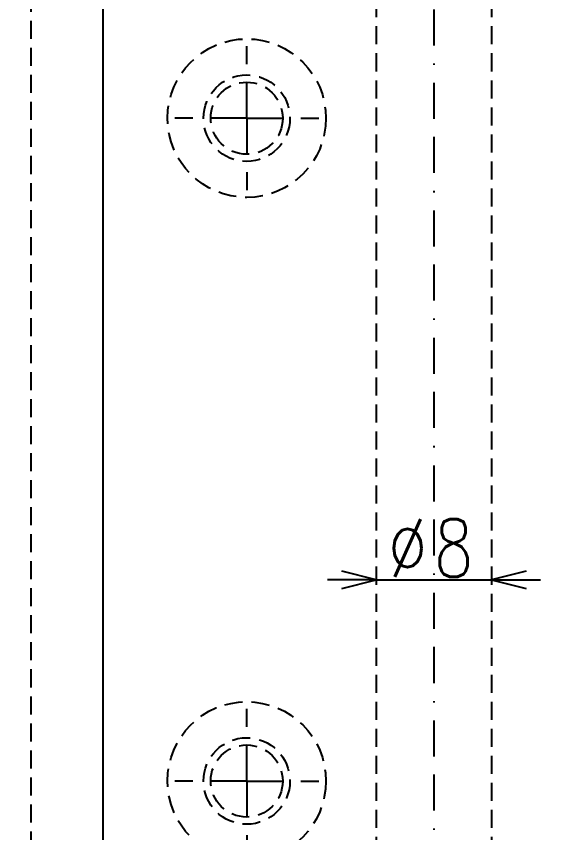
# Model space of a CAD drawing. Extents: x -430 to 437, y -440 to 538.
# Drawn here: x 140.3 to 177.4, y -135.2 to -78.5 of the extents above; entities that cross this region are included whole.
import ezdxf

# ---------------------------------------------------------------- set-up
doc = ezdxf.new("R2010")
doc.units = 0
doc.linetypes.add('BORDER', pattern=[8.75, 2.5, -1.25, 2.5, -1.25, 0, -1.25])
doc.linetypes.add('HIDDEN', pattern=[1.875, 1.25, -0.625])
for name, color, linetype in [('1', 7, 'CONTINUOUS'), ('11', 7, 'CONTINUOUS'), ('2', 7, 'CONTINUOUS')]:
    doc.layers.add(name, color=color, linetype=linetype)
doc.styles.add('EXCESS_STANDARD', font='txt', dxfattribs={"height": 0.2, "bigfont": 'BIGFONT'})
doc.dimstyles.new('ISO-25', dxfattribs={"dimtxt": 4, "dimasz": 2.4, "dimexe": 0.18, "dimexo": 0.3, "dimgap": 0.2, "dimtad": 1, "dimtih": 1, "dimtoh": 1, "dimzin": 12, "dimcen": 0.09, "dimazin": 3, "dimtfac": 0.5, "dimtofl": 0, "dimtmove": 0, "dimatfit": 3})

# ---------------------------------------------------------------- blocks, each defined once
blk = doc.blocks.new('*D5')
at = {"layer": '1', "color": 50, "linetype": 'CONTINUOUS'}
for p, q in [((165.332, -117.636), (162.932, -117.036)), ((175.732, -117.036), (173.332, -117.636)), ((165.332, -117.636), (161.932, -117.636)), ((162.932, -118.236), (165.332, -117.636)), ((165.332, -117.636), (173.332, -117.636)), ((173.332, -117.636), (175.732, -118.236)), ((173.332, -117.636), (176.732, -117.636))]:
    blk.add_line(p, q, dxfattribs=at)
at = {"layer": '1', "color": 7, "linetype": 'CONTINUOUS', "style": 'EXCESS_STANDARD', "width": 0.8}
for s, p in [('%%c', (166.132, -117.436)), ('8', (169.332, -117.436))]:
    blk.add_text(s, height=4, dxfattribs=at).set_placement(p)
blk = doc.blocks.new('*D45')
at = {"layer": '1', "color": 50, "linetype": 'CONTINUOUS'}
for p, q in [((45.472, -28.002), (46.072, -25.602)), ((181.032, -25.602), (45.572, -25.602)), ((46.072, -25.602), (46.672, -28.002)), ((46.072, -190.602), (46.072, -25.602)), ((46.072, -190.602), (45.472, -188.202)), ((46.672, -188.202), (46.072, -190.602)), ((64.032, -190.602), (45.572, -190.602))]:
    blk.add_line(p, q, dxfattribs=at)
at = {"layer": '1', "color": 7, "linetype": 'CONTINUOUS', "style": 'EXCESS_STANDARD', "width": 0.8}
blk.add_text('165', height=4, rotation=90, dxfattribs=at).set_placement((45.872, -112.902))

msp = doc.modelspace()

# ---------------------------------------------------------------- linework, layer by layer
at = {"layer": '1', "color": 7, "linetype": 'HIDDEN'}
msp.add_line((141.3318, 7.3982), (141.3318, -388.6018), dxfattribs=at)
at = {"layer": '1', "color": 7, "linetype": 'CONTINUOUS'}
for p, q in [((146.3318, -59.6018), (146.3318, -189.6018)), ((146.3318, -59.8509), (146.3318, -190.6018))]:
    msp.add_line(p, q, dxfattribs=at)
at = {"layer": '1', "color": 2, "linetype": 'HIDDEN'}
for centre in [(156.3318, -85.6018), (156.3318, -131.6018)]:
    msp.add_circle(centre, 5.5, dxfattribs=at)
at = {"layer": '11', "color": 141, "linetype": 'BORDER'}
msp.add_line((169.3318, -56.6018), (169.3318, -168.6534), dxfattribs=at)
at = {"layer": '11', "color": 141, "linetype": 'HIDDEN'}
for p, q in [((165.3318, -73.6018), (165.3318, -171.6534)), ((173.3318, -73.6018), (173.3318, -171.5143))]:
    msp.add_line(p, q, dxfattribs=at)
at = {"layer": '2', "color": 141, "linetype": 'BORDER'}
for p, q in [((156.3318, -85.6018), (156.3318, -80.6018)), ((156.3318, -85.6018), (151.3318, -85.6018)), ((156.3318, -85.6018), (161.3318, -85.6018)), ((156.3318, -85.6018), (156.3318, -90.6018)), ((156.3318, -131.6018), (156.3318, -126.6018)), ((156.3318, -131.6018), (151.3318, -131.6018)), ((156.3318, -131.6018), (161.3318, -131.6018)), ((156.3318, -131.6018), (156.3318, -136.6018))]:
    msp.add_line(p, q, dxfattribs=at)
at = {"layer": '2', "color": 231, "linetype": 'HIDDEN'}
for centre in [(156.3318, -85.6018), (156.3318, -131.6018)]:
    msp.add_circle(centre, 3, dxfattribs=at)
at = {"layer": '2', "color": 141, "linetype": 'HIDDEN'}
for centre in [(156.3318, -85.6018), (156.3318, -131.6018)]:
    msp.add_circle(centre, 2.5, dxfattribs=at)

# ---------------------------------------------------------------- dimensions: what is measured, and where the dimension line sits
at = {"layer": '1'}
dim = msp.add_linear_dim(base=(46.0724, -25.6018), p1=(64.3318, -190.6018), p2=(181.3318, -25.6018), angle=90, dimstyle='ISO-25', override={"dimtxt": 2, "dimasz": 2.4, "dimdec": 3, "dimzin": 0, "dimtol": 0, "dimlim": 0, "dimtdec": 3, "dimtzin": 8}, dxfattribs=at)
dim.commit()
dim.dimension.update_dxf_attribs({"geometry": '*D45', "text_midpoint": (43.8724, -108.1018), "dimtype": 128, "text_rotation": 90})
dim = msp.add_linear_dim(base=(173.3318, -117.6361), p1=(165.3318, -117.6361), p2=(173.3318, -117.6361), dimstyle='ISO-25', override={"dimtxt": 2, "dimasz": 2.4, "dimdec": 3, "dimzin": 0, "dimtol": 0, "dimlim": 0, "dimtdec": 3, "dimtzin": 8}, dxfattribs=at)
dim.commit()
dim.dimension.update_dxf_attribs({"geometry": '*D5', "text_midpoint": (169.3318, -115.4361), "dimtype": 128})

doc.saveas('drawing.dxf')
